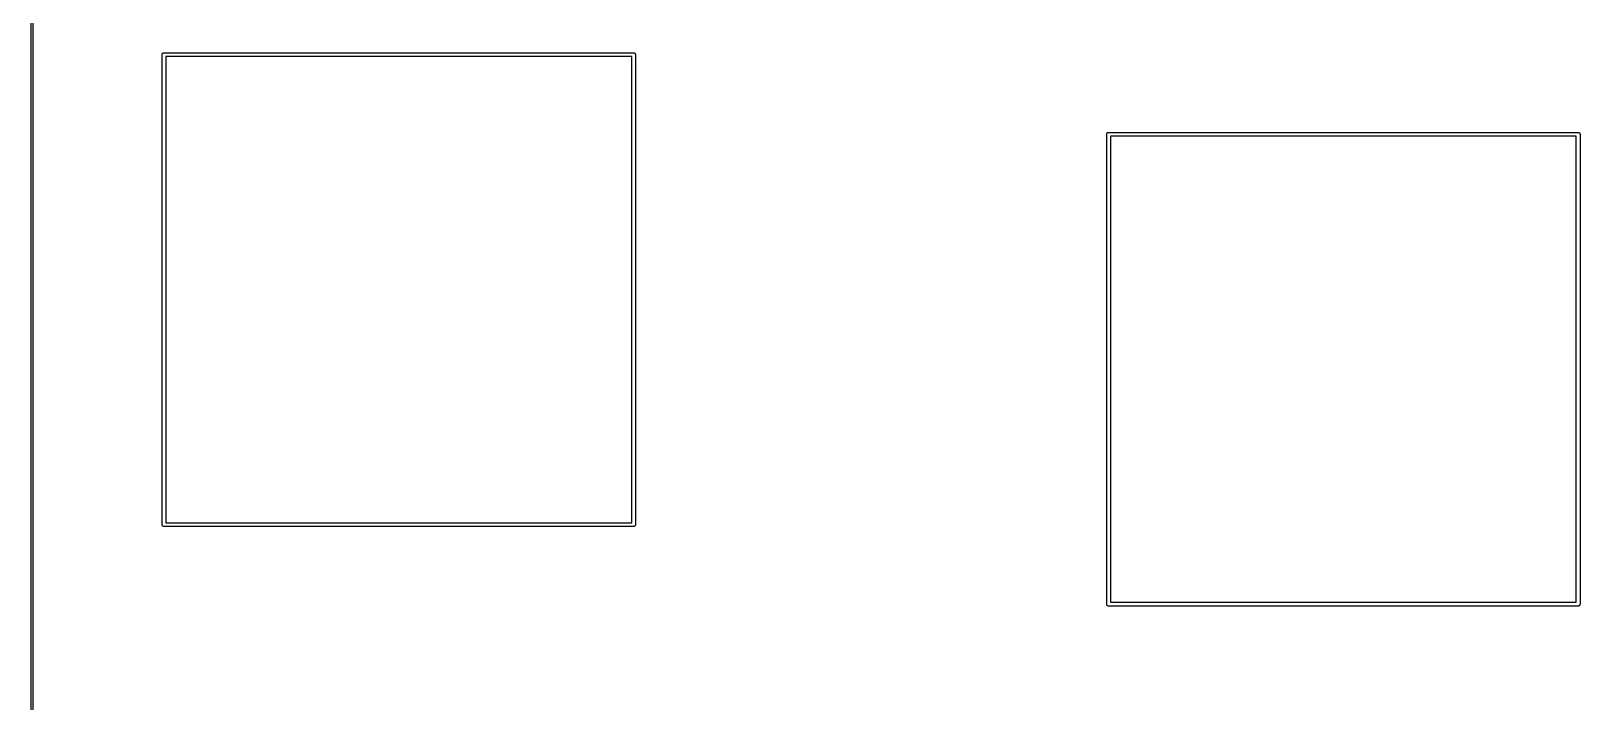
# Model space of a CAD drawing. Extents: x 25 to 394, y -191 to -72.
# Drawn here: x 24.82 to 74.3, y -135.66 to -114.24 of the extents above; entities that cross this region are included whole.
import ezdxf

# ---------------------------------------------------------------- set-up
doc = ezdxf.new("R2010")
doc.units = 0
doc.layers.add('BLACK', color=7, linetype='CONTINUOUS')

msp = doc.modelspace()

# ---------------------------------------------------------------- linework, layer by layer
at = {"layer": 'BLACK', "linetype": 'CONTINUOUS'}
for p, q in [((24.8187, -173.552), (24.8365, -73.7146)), ((24.8865, -73.7383), (24.8687, -173.528)), ((29.0075, -114.996), (29.0086, -114.984)), ((29.0078, -114.999), (29.0075, -114.996)), ((29.0078, -129.994), (29.0078, -114.999)), ((29.0086, -114.984), (29.0121, -114.973)), ((29.0121, -114.973), (29.0176, -114.962)), ((29.0176, -114.962), (29.0251, -114.953)), ((29.0251, -114.953), (29.0343, -114.946)), ((29.0343, -114.946), (29.0447, -114.94)), ((29.0447, -114.94), (29.056, -114.937)), ((29.056, -114.937), (29.0648, -114.936)), ((29.0648, -114.936), (29.0678, -114.936)), ((29.0678, -114.936), (29.0707, -114.936)), ((29.0707, -114.936), (44.0661, -114.936)), ((29.1278, -115.056), (29.1278, -129.937)), ((44.009, -115.056), (29.1278, -115.056)), ((44.009, -129.937), (44.009, -115.056)), ((44.0661, -114.936), (44.069, -114.936)), ((44.069, -114.936), (44.0719, -114.936)), ((44.0719, -114.936), (44.0719, -114.936)), ((44.0719, -114.936), (44.0808, -114.937)), ((44.0808, -114.937), (44.0921, -114.94)), ((44.0921, -114.94), (44.1025, -114.946)), ((44.1025, -114.946), (44.1116, -114.953)), ((44.1116, -114.953), (44.1191, -114.962)), ((44.1191, -114.962), (44.1247, -114.973)), ((44.1247, -114.973), (44.1281, -114.984)), ((44.1281, -114.984), (44.1293, -114.996)), ((44.1293, -114.996), (44.129, -114.999)), ((44.129, -114.999), (44.129, -129.994)), ((59.1827, -117.536), (59.1838, -117.524)), ((59.183, -117.539), (59.1827, -117.536)), ((59.183, -132.534), (59.183, -117.539)), ((59.1838, -117.524), (59.1873, -117.513)), ((59.1873, -117.513), (59.1928, -117.502)), ((59.1928, -117.502), (59.2003, -117.493)), ((59.2003, -117.493), (59.2095, -117.486)), ((59.2095, -117.486), (59.2199, -117.48)), ((59.2199, -117.48), (59.2312, -117.477)), ((59.2312, -117.477), (59.24, -117.476)), ((59.24, -117.476), (59.243, -117.476)), ((59.243, -117.476), (59.2459, -117.476)), ((59.2459, -117.476), (74.2413, -117.476)), ((59.303, -117.596), (59.303, -132.477)), ((74.1842, -117.596), (59.303, -117.596)), ((74.1842, -132.477), (74.1842, -117.596)), ((74.2413, -117.476), (74.2442, -117.476)), ((74.2442, -117.476), (74.2471, -117.476)), ((74.2471, -117.476), (74.2471, -117.476)), ((74.2471, -117.476), (74.256, -117.477)), ((74.256, -117.477), (74.2673, -117.48)), ((74.2673, -117.48), (74.2777, -117.486)), ((74.2777, -117.486), (74.2868, -117.493)), ((74.2868, -117.493), (74.2943, -117.502)), ((74.2943, -117.502), (74.2999, -117.513)), ((74.2999, -117.513), (74.3033, -117.524)), ((74.3033, -117.524), (74.3045, -117.536)), ((74.3045, -117.536), (74.3042, -117.539)), ((74.3042, -117.539), (74.3042, -132.534)), ((29.0075, -129.997), (29.0078, -129.994)), ((29.0086, -130.009), (29.0075, -129.997)), ((29.0121, -130.02), (29.0086, -130.009)), ((29.0176, -130.031), (29.0121, -130.02)), ((29.0251, -130.04), (29.0176, -130.031)), ((29.0343, -130.047), (29.0251, -130.04)), ((29.0447, -130.053), (29.0343, -130.047)), ((29.056, -130.056), (29.0447, -130.053)), ((29.0648, -130.057), (29.056, -130.056)), ((29.0678, -130.057), (29.0648, -130.057)), ((29.0648, -130.057), (29.0648, -130.057)), ((29.0707, -130.057), (29.0678, -130.057)), ((44.0661, -130.057), (29.0707, -130.057)), ((29.1278, -129.937), (44.009, -129.937)), ((44.069, -130.057), (44.0661, -130.057)), ((44.0808, -130.056), (44.069, -130.057)), ((44.0921, -130.053), (44.0808, -130.056)), ((44.1025, -130.047), (44.0921, -130.053)), ((44.1116, -130.04), (44.1025, -130.047)), ((44.1191, -130.031), (44.1116, -130.04)), ((44.1247, -130.02), (44.1191, -130.031)), ((44.1281, -130.009), (44.1247, -130.02)), ((44.129, -130), (44.1281, -130.009)), ((44.129, -129.994), (44.1293, -129.997)), ((44.1293, -129.997), (44.129, -130)), ((59.1827, -132.537), (59.183, -132.534)), ((59.1838, -132.549), (59.1827, -132.537)), ((59.1873, -132.56), (59.1838, -132.549)), ((59.1928, -132.571), (59.1873, -132.56)), ((59.2003, -132.58), (59.1928, -132.571)), ((59.2095, -132.587), (59.2003, -132.58)), ((59.2199, -132.593), (59.2095, -132.587)), ((59.2312, -132.596), (59.2199, -132.593)), ((59.24, -132.597), (59.2312, -132.596)), ((59.243, -132.597), (59.24, -132.597)), ((59.24, -132.597), (59.24, -132.597)), ((59.2459, -132.597), (59.243, -132.597)), ((74.2413, -132.597), (59.2459, -132.597)), ((59.303, -132.477), (74.1842, -132.477)), ((74.2442, -132.597), (74.2413, -132.597)), ((74.256, -132.596), (74.2442, -132.597)), ((74.2673, -132.593), (74.256, -132.596)), ((74.2777, -132.587), (74.2673, -132.593)), ((74.2868, -132.58), (74.2777, -132.587)), ((74.2943, -132.571), (74.2868, -132.58)), ((74.2999, -132.56), (74.2943, -132.571)), ((74.3033, -132.549), (74.2999, -132.56)), ((74.3042, -132.54), (74.3033, -132.549)), ((74.3042, -132.534), (74.3045, -132.537)), ((74.3045, -132.537), (74.3042, -132.54))]:
    msp.add_line(p, q, dxfattribs=at)

doc.saveas('drawing.dxf')
